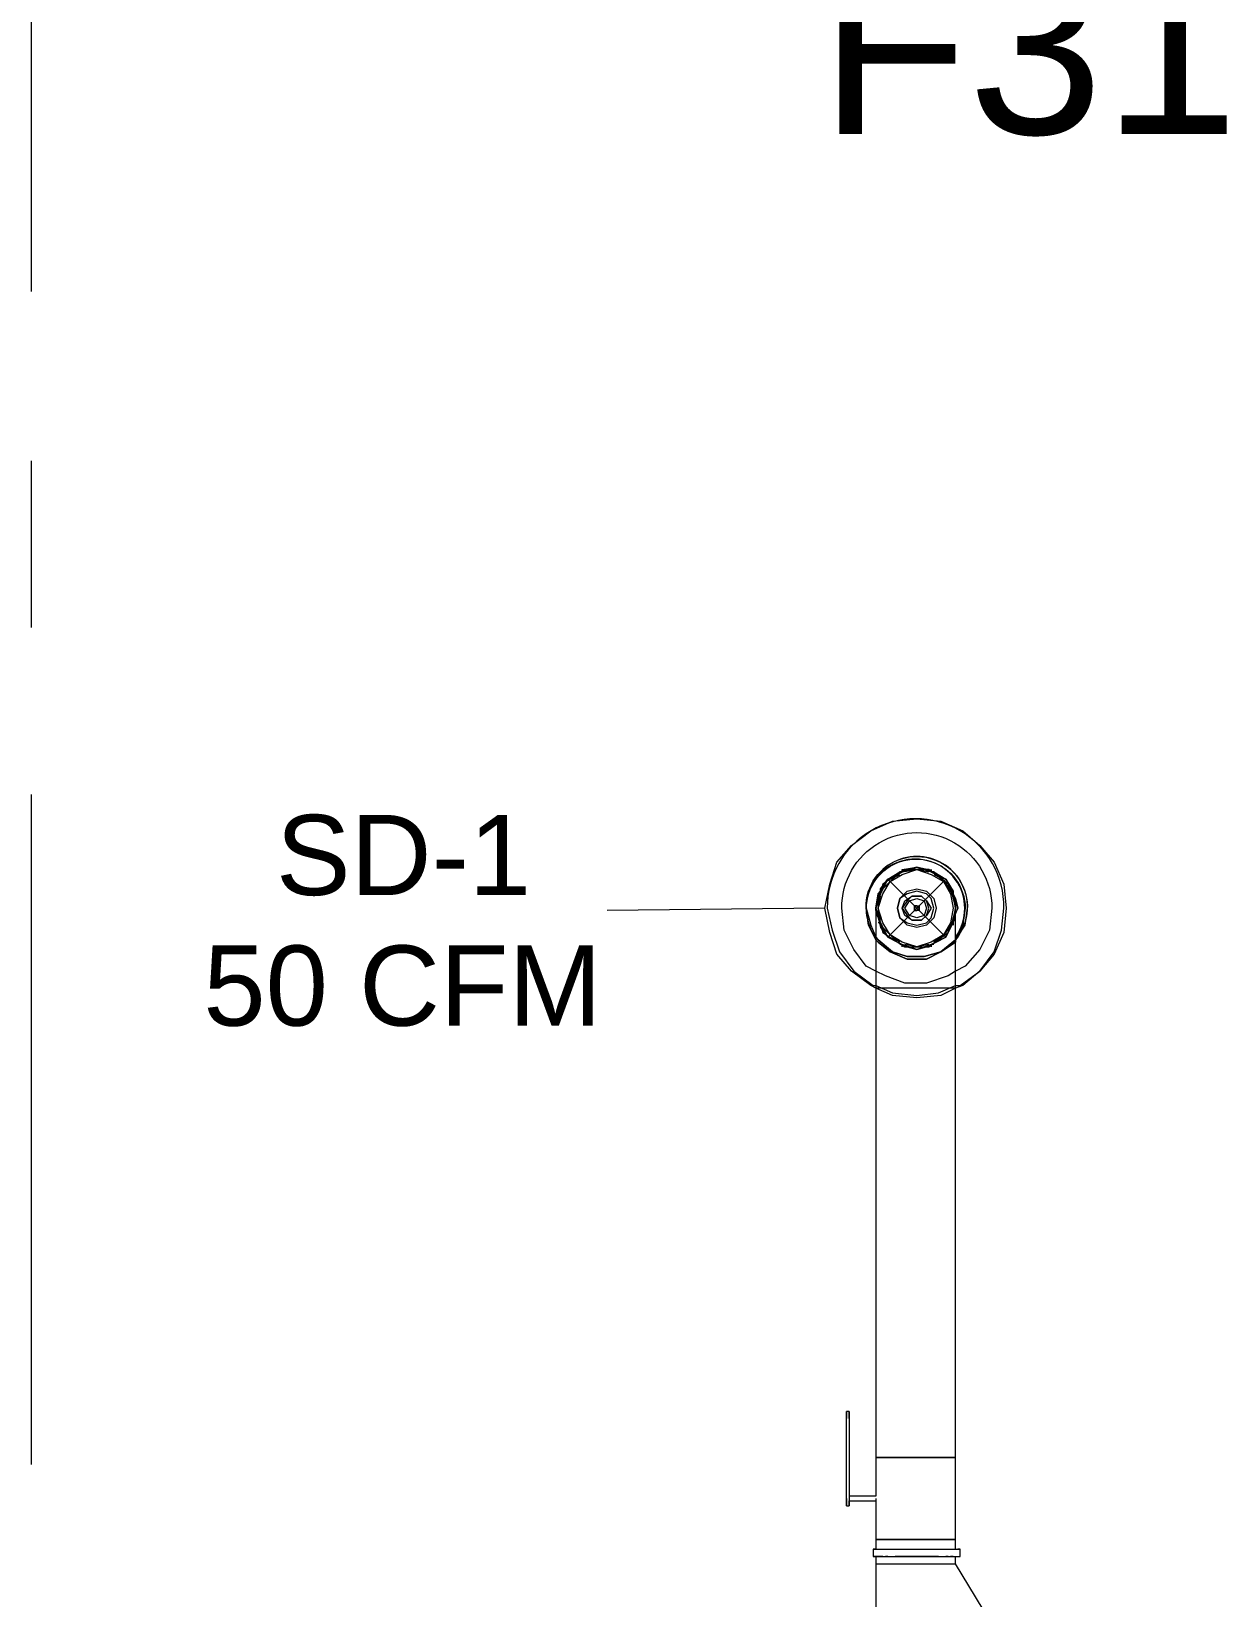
# Model space of a CAD drawing. Header units: metres. Extents: x -2 to 237, y -8 to 52.
# Drawn here: x 6.867 to 9.131, y 10.949 to 13.916 of the extents above; entities that cross this region are included whole.
import ezdxf

# ---------------------------------------------------------------- set-up
doc = ezdxf.new("R2010")
doc.units = ezdxf.units.M
doc.layers.add('HVAC - Ductos', color=5, linetype='Continuous', lineweight=0)
doc.layers.add('PDF4_Text', color=7, linetype='Continuous', lineweight=0)
doc.layers.add('PDF4_Geometry', color=7, linetype='Continuous', lineweight=0, true_color=0xaaaaaa)
doc.styles.add('PDF Arial-BoldMT-Identity-H', font='arial.ttf')
doc.styles.add('PDF Helvetica', font='')
doc.styles.get('PDF Helvetica').set_extended_font_data('Helvetica')

msp = doc.modelspace()

# ---------------------------------------------------------------- linework, layer by layer
at = {"layer": 'HVAC - Ductos', "lineweight": 0}
for points in [[(8.4662, 12.2548), (8.4662, 12.2502), (8.4662, 12.2319), (8.4662, 12.1998), (8.4662, 12.1631), (8.4662, 12.1219), (8.4662, 12.1036), (8.457, 12.1082), (8.4204, 12.1357), (8.3929, 12.1677), (8.3791, 12.2089), (8.37, 12.2548), (8.3791, 12.3006), (8.3929, 12.3418), (8.4204, 12.3739), (8.457, 12.4014), (8.4983, 12.4198), (8.5441, 12.4243), (8.5899, 12.4198), (8.6311, 12.4014), (8.6632, 12.3739), (8.6907, 12.3418), (8.709, 12.3006), (8.7136, 12.2548), (8.709, 12.2089), (8.6907, 12.1677), (8.6632, 12.1357), (8.6311, 12.1082), (8.6174, 12.1036), (8.6174, 12.1449), (8.6174, 12.1861), (8.6174, 12.2181), (8.6174, 12.2411), (8.6174, 12.2548)], [(8.4662, 12.2502), (8.4662, 12.2548), (8.4707, 12.2731), (8.4799, 12.2915), (8.4891, 12.3097), (8.5166, 12.3235), (8.5441, 12.3327), (8.5715, 12.3235), (8.5761, 12.3235), (8.5991, 12.3097), (8.6128, 12.2869), (8.6128, 12.2823), (8.6174, 12.2548), (8.6128, 12.2823), (8.5991, 12.3097), (8.5807, 12.3189), (8.5624, 12.3281), (8.5807, 12.3189), (8.5945, 12.3052)], [(8.4753, 12.2869), (8.4753, 12.2823), (8.4707, 12.2823), (8.4753, 12.2823), (8.4753, 12.2869), (8.4753, 12.2915), (8.4891, 12.3097), (8.5074, 12.3189), (8.512, 12.3235), (8.5166, 12.3235), (8.5166, 12.3281), (8.5166, 12.3235), (8.512, 12.3235)], [(8.4753, 12.2869), (8.4891, 12.3097), (8.512, 12.3235), (8.5166, 12.3235), (8.5441, 12.3281), (8.5669, 12.3235)], [(8.4937, 12.3097), (8.512, 12.3189)], [(8.5166, 12.3281), (8.5441, 12.3327), (8.5669, 12.3281)], [(8.5715, 12.3235), (8.5624, 12.3281), (8.5441, 12.3327), (8.5257, 12.3281), (8.5166, 12.3235)], [(8.5761, 12.3235), (8.5715, 12.3235), (8.5715, 12.3281), (8.5715, 12.3235), (8.5761, 12.3235), (8.5807, 12.3189), (8.5991, 12.3097), (8.6082, 12.2915), (8.6128, 12.2869), (8.6128, 12.2823), (8.6174, 12.2731), (8.622, 12.2548), (8.6174, 12.2456)], [(8.5715, 12.3235), (8.5991, 12.3097), (8.6082, 12.2915), (8.6128, 12.2731), (8.6174, 12.2548), (8.6174, 12.2731), (8.6082, 12.2915), (8.5945, 12.3052), (8.6082, 12.2869)], [(8.5761, 12.3189), (8.5945, 12.3097)], [(8.4707, 12.2823), (8.4707, 12.2731), (8.4662, 12.2548), (8.4662, 12.2456)], [(8.4937, 12.3052), (8.4799, 12.2915), (8.4707, 12.2731), (8.4707, 12.2548), (8.4707, 12.2365), (8.4799, 12.2181), (8.4937, 12.2044), (8.5074, 12.1906), (8.5257, 12.1815), (8.5441, 12.1815), (8.5624, 12.1815), (8.5807, 12.1906), (8.5945, 12.2044), (8.6082, 12.2181), (8.5991, 12.1998), (8.6128, 12.2273), (8.6128, 12.2227)], [(8.6128, 12.2869), (8.6128, 12.2823)], [(8.37, 12.2548), (7.9576, 12.2502)], [(8.4753, 12.2319), (8.4707, 12.2548), (8.4753, 12.2777)], [(8.6174, 12.2502), (8.6174, 12.2548), (8.6128, 12.2365), (8.6082, 12.2181), (8.6174, 12.2365), (8.6174, 12.2456)], [(8.6128, 12.2777), (8.6174, 12.2548), (8.6128, 12.2319)], [(8.6174, 12.2548), (8.6128, 12.2273), (8.6174, 12.2548)], [(8.4662, 12.2456), (8.4707, 12.2365), (8.4753, 12.2181), (8.4891, 12.1998), (8.5074, 12.1906), (8.5257, 12.1815), (8.5441, 12.1769), (8.5624, 12.1815), (8.5807, 12.1906), (8.5991, 12.1998), (8.5715, 12.1861), (8.5991, 12.1998), (8.6128, 12.2273)], [(8.512, 12.1906), (8.4937, 12.2044), (8.4753, 12.2227), (8.4753, 12.2273), (8.4707, 12.2273)], [(8.6082, 12.2227), (8.5945, 12.2044), (8.5761, 12.1906)], [(8.5166, 12.1815), (8.5166, 12.1861), (8.512, 12.1861)], [(8.5669, 12.1861), (8.5441, 12.1815), (8.5211, 12.1861)], [(8.5761, 12.1861), (8.5715, 12.1861), (8.5715, 12.1815)], [(8.6174, 12.1357), (8.6036, 12.1265), (8.5624, 12.1127), (8.5211, 12.1127), (8.4845, 12.1265), (8.4662, 12.1357)], [(8.4662, 12.1082), (8.4983, 12.0944), (8.5441, 12.0898), (8.5853, 12.0944), (8.6174, 12.1082)], [(8.6174, 12.1036), (8.5899, 12.0898), (8.5441, 12.0852), (8.4983, 12.0898), (8.4662, 12.1036)], [(8.4158, 11.3018), (8.4112, 11.3018)], [(8.4112, 11.1369), (8.4112, 11.1323), (8.4112, 11.1277), (8.4112, 11.1231), (8.4112, 11.1277), (8.4112, 11.1323), (8.4112, 11.1369), (8.4112, 11.2881)], [(8.4158, 11.2881), (8.4158, 11.1369), (8.4158, 11.1323), (8.4158, 11.1277), (8.4158, 11.1231), (8.4158, 11.1277), (8.4158, 11.1323)], [(8.6174, 11.0407), (8.6174, 11.059), (8.6082, 11.059), (8.5991, 11.059), (8.5807, 11.059), (8.5624, 11.059), (8.5441, 11.059), (8.5257, 11.059), (8.5074, 11.059), (8.4891, 11.059), (8.4799, 11.059), (8.4707, 11.059), (8.4662, 11.059), (8.4707, 11.059), (8.4799, 11.059), (8.4891, 11.059), (8.5074, 11.059), (8.5257, 11.059), (8.5441, 11.059), (8.5624, 11.059), (8.5807, 11.059), (8.5991, 11.059), (8.6082, 11.059), (8.6174, 11.059), (8.6174, 11.2147), (8.6082, 11.2147), (8.5991, 11.2147), (8.5807, 11.2147), (8.5624, 11.2147), (8.5441, 11.2147), (8.5257, 11.2147), (8.5074, 11.2147), (8.4891, 11.2147), (8.4799, 11.2147), (8.4707, 11.2147), (8.4662, 11.2147), (8.4662, 11.1415), (8.4158, 11.1415)], [(8.4158, 11.1369), (8.4158, 11.1323), (8.4662, 11.1323), (8.4662, 11.059), (8.4662, 11.0407), (8.4616, 11.0407), (8.4662, 11.0407), (8.4707, 11.0407), (8.4845, 11.0407), (8.5029, 11.0407), (8.5211, 11.0407), (8.5441, 11.0407), (8.5669, 11.0407), (8.5853, 11.0407), (8.6036, 11.0407), (8.6128, 11.0407), (8.622, 11.0407), (8.6265, 11.0407)], [(8.4662, 11.1369), (8.4662, 11.1323)], [(8.4112, 11.1231), (8.4158, 11.1231)], [(8.4662, 11.0269), (8.4616, 11.0269), (8.4662, 11.0269), (8.4707, 11.0269), (8.4845, 11.0269), (8.5029, 11.0269), (8.5211, 11.0269), (8.5441, 11.0269), (8.5669, 11.0269), (8.5853, 11.0269), (8.6036, 11.0269), (8.6128, 11.0269), (8.622, 11.0269), (8.6265, 11.0269), (8.6265, 11.0407), (8.622, 11.0407)], [(8.4616, 11.0407), (8.4616, 11.0269)], [(8.4799, 11.0269), (8.4707, 11.0269), (8.4662, 11.0269), (8.4662, 11.0132), (8.4707, 11.0132), (8.4799, 11.0132), (8.4891, 11.0132), (8.5074, 11.0132), (8.5257, 11.0132), (8.5441, 11.0132), (8.5624, 11.0132), (8.5807, 11.0132), (8.5991, 11.0132), (8.6082, 11.0132), (8.6174, 11.0132), (8.6174, 11.0269), (8.622, 11.0269), (8.6265, 11.0269)], [(8.4662, 11.0132), (8.4662, 10.8849), (8.4753, 10.8849), (8.4891, 10.8849), (8.5166, 10.8849), (8.5441, 10.8849), (8.622, 10.8849), (8.6494, 10.8849), (8.6724, 10.8849), (8.6907, 10.8849), (8.6953, 10.8849), (8.6174, 11.0132)], [(8.4891, 11.0269), (8.4845, 11.0269)], [(8.5853, 11.0269), (8.5807, 11.0269), (8.5624, 11.0269), (8.5441, 11.0269), (8.5257, 11.0269), (8.5074, 11.0269), (8.5029, 11.0269)], [(8.512, 11.0132), (8.5166, 11.0132)], [(8.5715, 11.0132), (8.5761, 11.0132)], [(8.6036, 11.0269), (8.5991, 11.0269)], [(8.6128, 11.0269), (8.6082, 11.0269)]]:
    msp.add_lwpolyline(points, dxfattribs=at)
for points in [[(8.6174, 12.1082), (8.6265, 12.1082), (8.6632, 12.1357), (8.6907, 12.1723), (8.7044, 12.2135), (8.709, 12.2548, 1.013803), (8.3745, 12.2548), (8.3837, 12.2135), (8.3975, 12.1723), (8.4249, 12.1357), (8.4616, 12.1082), (8.4662, 12.1082)], [(8.4662, 12.1357), (8.4479, 12.1449), (8.4249, 12.1769), (8.4066, 12.2135), (8.402, 12.2548, -1.008105), (8.6861, 12.2548), (8.6815, 12.2135), (8.6632, 12.1769), (8.6357, 12.1449), (8.6174, 12.1357)]]:
    msp.add_lwpolyline(points, format="xyb", dxfattribs=at)
msp.add_lwpolyline([(8.6174, 12.1952), (8.6357, 12.2227), (8.6403, 12.2548, 1.018377), (8.4479, 12.2548), (8.457, 12.2227), (8.4662, 12.1998, -1.368684), (8.6357, 12.2548), (8.6311, 12.2227), (8.6174, 12.1998, 1.368547), (8.4479, 12.2548, -1.4438)], format="xyb", close=True, dxfattribs=at)
for points in [[(8.4753, 12.2823), (8.4662, 12.2548), (8.4707, 12.2823), (8.4753, 12.2869), (8.4937, 12.3052), (8.5074, 12.3189), (8.4891, 12.3097)], [(8.6082, 12.2273), (8.5945, 12.2044), (8.5715, 12.1906), (8.5441, 12.1815), (8.5166, 12.1906), (8.4937, 12.2044), (8.4799, 12.2273), (8.4707, 12.2548), (8.4799, 12.2823), (8.4937, 12.3052), (8.5166, 12.3189), (8.5441, 12.3281), (8.5715, 12.3189), (8.5945, 12.3052), (8.6082, 12.2823), (8.6128, 12.2548)], [(8.5257, 12.3281), (8.5074, 12.3189), (8.5257, 12.3281), (8.5441, 12.3281), (8.5624, 12.3281), (8.5441, 12.3327)], [(8.5257, 12.2823), (8.512, 12.2731), (8.5074, 12.2548), (8.512, 12.2731), (8.5257, 12.2869), (8.5441, 12.2915), (8.5624, 12.2869), (8.5761, 12.2731), (8.5807, 12.2548), (8.5761, 12.2365), (8.5624, 12.2227), (8.5441, 12.2181), (8.5257, 12.2227), (8.512, 12.2365), (8.5074, 12.2548), (8.512, 12.2365), (8.5257, 12.2273), (8.5441, 12.2227), (8.5624, 12.2273), (8.5715, 12.2365), (8.5761, 12.2548), (8.5715, 12.2731), (8.5624, 12.2823), (8.5441, 12.2869)], [(8.4479, 12.2548), (8.4524, 12.2227), (8.4662, 12.1952), (8.4524, 12.2227)], [(8.4753, 12.2273), (8.4891, 12.1998), (8.5166, 12.1861), (8.5441, 12.1769), (8.5715, 12.1861), (8.5441, 12.1769), (8.5166, 12.1861), (8.4891, 12.1998), (8.4753, 12.2273), (8.4662, 12.2548)], [(8.5349, 12.2777), (8.5257, 12.2685), (8.5166, 12.2548), (8.5211, 12.2685), (8.5349, 12.2777), (8.5532, 12.2777), (8.5624, 12.2685), (8.5715, 12.2548), (8.5624, 12.2411), (8.5532, 12.2319), (8.5349, 12.2319), (8.5211, 12.2411), (8.5166, 12.2548), (8.5257, 12.2411), (8.5349, 12.2319), (8.5532, 12.2319), (8.5624, 12.2411), (8.5669, 12.2548), (8.5624, 12.2685), (8.5532, 12.2777)], [(8.5578, 12.2411), (8.5441, 12.2365), (8.5303, 12.2411), (8.5211, 12.2548), (8.5303, 12.2685), (8.5441, 12.2731), (8.5578, 12.2685), (8.5624, 12.2548)], [(8.5395, 12.2593), (8.5395, 12.2548), (8.5395, 12.2593), (8.5487, 12.2593), (8.5487, 12.2548), (8.5441, 12.2593)], [(8.5441, 12.2502), (8.5487, 12.2548), (8.5487, 12.2502), (8.5395, 12.2502), (8.5395, 12.2548), (8.5395, 12.2502)], [(8.4707, 12.1952), (8.4983, 12.1723), (8.5257, 12.1631), (8.5578, 12.1631), (8.5899, 12.1723), (8.5578, 12.1631), (8.5257, 12.1631), (8.4983, 12.1723), (8.4707, 12.1952), (8.4662, 12.1998)], [(8.5624, 12.1586), (8.5257, 12.1586), (8.4937, 12.1723), (8.4707, 12.1906), (8.4662, 12.1952), (8.4707, 12.1906), (8.4937, 12.1723), (8.5257, 12.1586), (8.5624, 12.1586), (8.5899, 12.1723), (8.6174, 12.1906), (8.6174, 12.1952), (8.5899, 12.1723)], [(8.6174, 12.1952), (8.6174, 12.1998), (8.6174, 12.1952), (8.6174, 12.1906), (8.5899, 12.1723)], [(8.6174, 12.1036), (8.6082, 12.1036), (8.5991, 12.1036), (8.5807, 12.1036), (8.5624, 12.1036), (8.5441, 12.1036), (8.5257, 12.1036), (8.5074, 12.1036), (8.4891, 12.1036), (8.4799, 12.1036), (8.4707, 12.1036), (8.4662, 12.1036), (8.4662, 11.2147), (8.4707, 11.2147), (8.4799, 11.2147), (8.4891, 11.2147), (8.5074, 11.2147), (8.5257, 11.2147), (8.5441, 11.2147), (8.5624, 11.2147), (8.5807, 11.2147), (8.5991, 11.2147), (8.6082, 11.2147), (8.6174, 11.2147)], [(8.4112, 11.2881), (8.4112, 11.2926), (8.4112, 11.2972), (8.4112, 11.3018), (8.4112, 11.2972), (8.4112, 11.2926)], [(8.4158, 11.2881), (8.4158, 11.2926), (8.4158, 11.2972), (8.4158, 11.3018), (8.4158, 11.2972), (8.4158, 11.2926)]]:
    msp.add_lwpolyline(points, close=True, dxfattribs=at)
at = {"layer": 'PDF4_Geometry', "lineweight": 0}
for points in [[(6.8672, 14.6922), (6.8672, 13.4231)], [(6.8672, 13.1024), (6.8672, 12.7863)], [(6.8672, 12.4701), (6.8672, 11.201)]]:
    msp.add_lwpolyline(points, dxfattribs=at)
at = {"layer": 'PDF4_Geometry', "color": 8, "lineweight": 0, "true_color": 0x808080}
msp.add_lwpolyline([(8.6036, 12.3006), (8.5669, 12.3281), (8.5211, 12.3281), (8.4799, 12.3006), (8.4662, 12.2548), (8.4799, 12.2089), (8.5211, 12.1815), (8.5669, 12.1815), (8.6036, 12.2089), (8.622, 12.2548)], close=True, dxfattribs=at)
for points in [[(8.4891, 12.3097), (8.5991, 12.1998)], [(8.5991, 12.3097), (8.4891, 12.1998)]]:
    msp.add_lwpolyline(points, dxfattribs=at)

# ---------------------------------------------------------------- texts
at = {"layer": 'PDF4_Text', "color": 232, "lineweight": 70, "true_color": 0xe91e64, "insert": (8.3594, 13.8835), "char_height": 0.32989, "attachment_point": 4, "style": 'PDF Arial-BoldMT-Identity-H'}
msp.add_mtext('F31', dxfattribs=at)
at = {"layer": 'PDF4_Text', "lineweight": 0, "char_height": 0.1519, "attachment_point": 4, "style": 'PDF Helvetica'}
for s, insert in [('SD-1', (7.3304, 12.3546)), ('50 CFM', (7.1929, 12.1072))]:
    msp.add_mtext(s, dxfattribs=dict(at, insert=insert))

doc.saveas('drawing.dxf')
